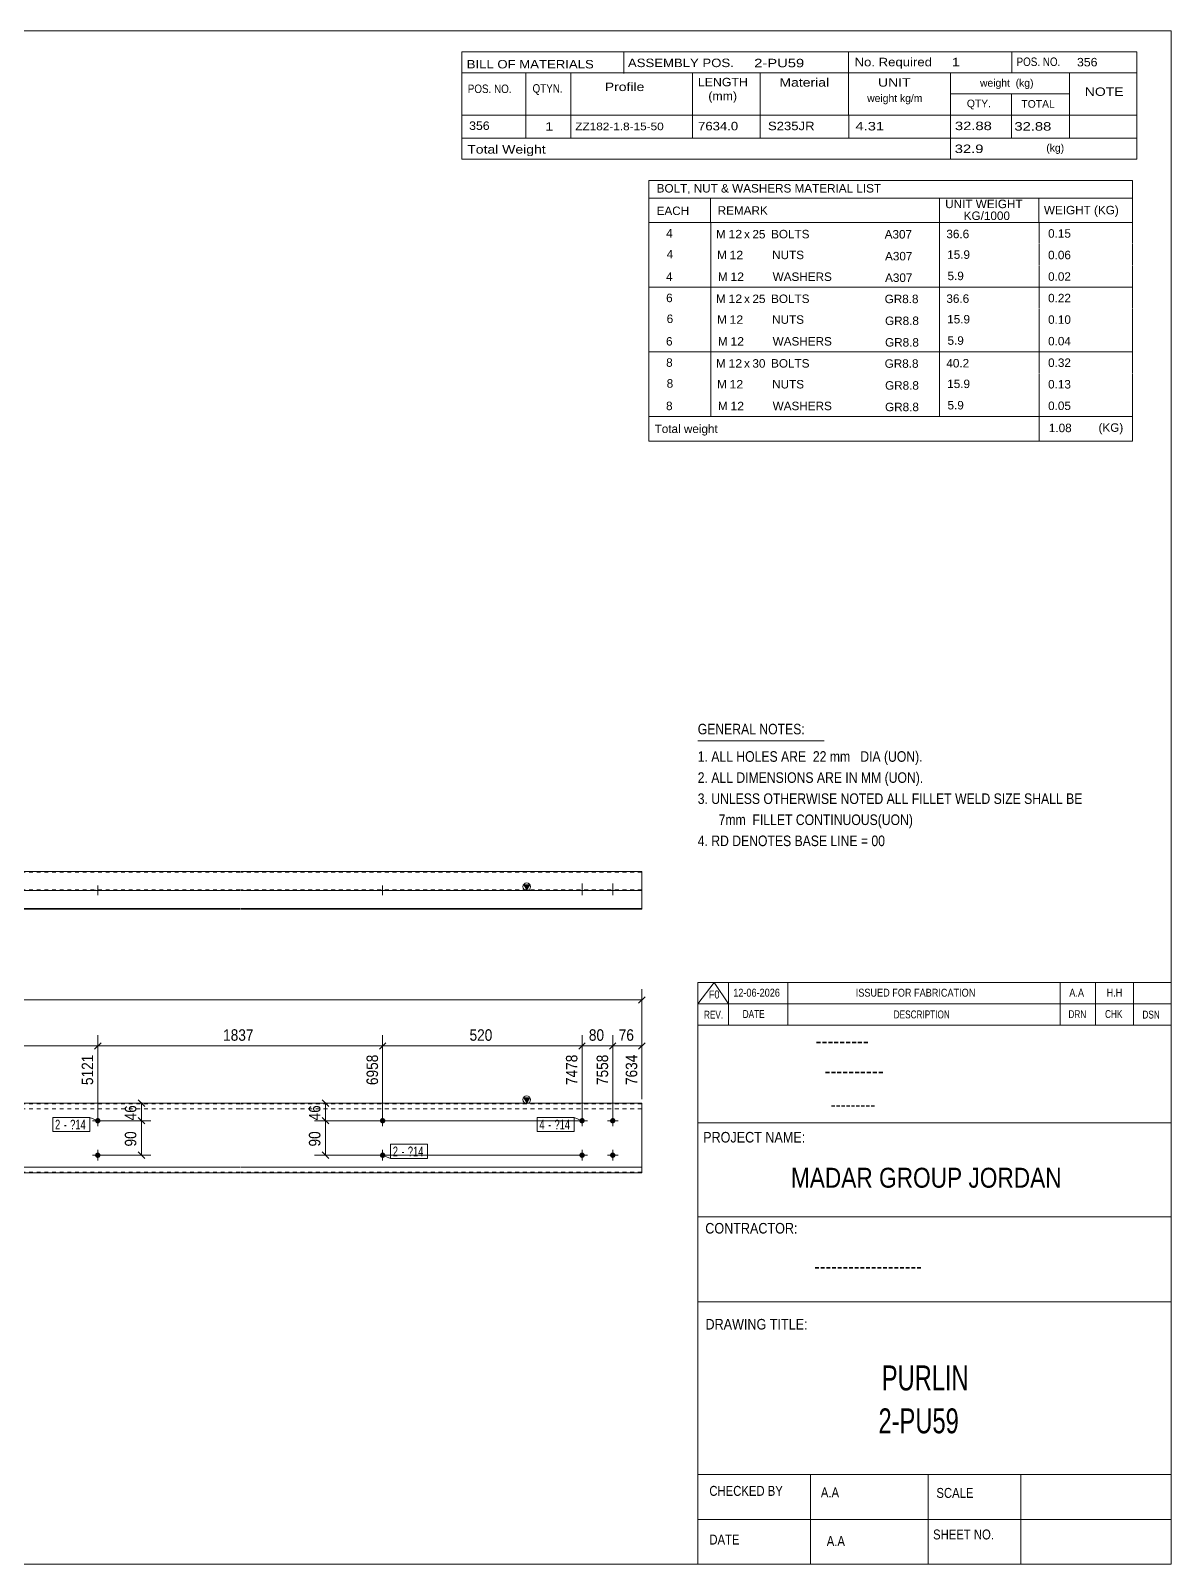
# Model space of a CAD drawing. Header units: millimetres. Extents: x 2 to 579, y 1 to 405.
# Drawn here: x 281.5 to 579, y 5 to 405 of the extents above; entities that cross this region are included whole.
import ezdxf

# ---------------------------------------------------------------- set-up
doc = ezdxf.new("R2010")
doc.units = ezdxf.units.MM
doc.linetypes.add('XKITLINE00', pattern=[0])
doc.linetypes.add('XKITLINE01', pattern=[4, 1, -1, 1, -1])
for name, color, linetype, lineweight in [('Bolt', 3, 'Continuous', 0), ('BoltMark', 7, 'Continuous', 0), ('Dimensions', 7, 'Continuous', 0), ('DrawingSheet', 5, 'Continuous', 0), ('OtherObjectType', 7, 'Continuous', 0), ('Part', 2, 'Continuous', 0)]:
    doc.layers.add(name, color=color, linetype=linetype, lineweight=lineweight)
doc.styles.add('@ARIAL_UNICODE_MS_BOLD', font='ARIAL.TTF')
doc.styles.add('ARIAL', font='ARIAL.TTF')
doc.styles.add('ARIAL_NARROW', font='ARIALN.TTF')
doc.styles.add('COMIC_SANS_MS_BOLD', font='COMICBD.TTF')
doc.styles.add('SWIS721_EX_BT', font='ARIAL.TTF')
doc.styles.add('SWISSE', font='ARIAL.TTF')

# ---------------------------------------------------------------- blocks, each defined once
blk = doc.blocks.new('*A1')
at = {"layer": 'Bolt'}
for points in [[(299.74, 120.67), (299.73, 120.63), (299.73, 120.6), (299.72, 120.56), (299.72, 120.53), (299.71, 120.5), (299.7, 120.46), (299.68, 120.43), (299.67, 120.4), (299.66, 120.37), (299.64, 120.34), (299.62, 120.31), (299.6, 120.28), (299.58, 120.26), (299.56, 120.23), (299.53, 120.2), (299.51, 120.18), (299.48, 120.16), (299.45, 120.14), (299.43, 120.12), (299.4, 120.1), (299.37, 120.08), (299.34, 120.07), (299.31, 120.05), (299.27, 120.04), (299.24, 120.03), (299.21, 120.02), (299.17, 120.01), (299.14, 120.01), (299.11, 120), (299.07, 120), (299.04, 120), (299, 120), (298.97, 120), (298.94, 120.01), (298.9, 120.01), (298.87, 120.02), (298.83, 120.03), (298.8, 120.04), (298.77, 120.05), (298.74, 120.07), (298.71, 120.08), (298.68, 120.1), (298.65, 120.12), (298.62, 120.14), (298.59, 120.16), (298.57, 120.18), (298.54, 120.2), (298.52, 120.23), (298.5, 120.26), (298.48, 120.28), (298.46, 120.31), (298.44, 120.34), (298.42, 120.37), (298.41, 120.4), (298.39, 120.43), (298.38, 120.46), (298.37, 120.5), (298.36, 120.53), (298.35, 120.56), (298.35, 120.6), (298.34, 120.63), (298.34, 120.67), (298.34, 120.7), (298.34, 120.73), (298.34, 120.77), (298.35, 120.8), (298.35, 120.84), (298.36, 120.87), (298.37, 120.9), (298.38, 120.94), (298.39, 120.97), (298.41, 121), (298.42, 121.03), (298.44, 121.06), (298.46, 121.09), (298.48, 121.12), (298.5, 121.14), (298.52, 121.17), (298.54, 121.19), (298.57, 121.22), (298.59, 121.24), (298.62, 121.26), (298.65, 121.28), (298.68, 121.3), (298.71, 121.32), (298.74, 121.33), (298.77, 121.35), (298.8, 121.36), (298.83, 121.37), (298.87, 121.38), (298.9, 121.39), (298.94, 121.39), (298.97, 121.4), (299, 121.4), (299.04, 121.4), (299.07, 121.4), (299.11, 121.4), (299.14, 121.39), (299.17, 121.39), (299.21, 121.38), (299.24, 121.37), (299.27, 121.36), (299.31, 121.35), (299.34, 121.33), (299.37, 121.32), (299.4, 121.3), (299.43, 121.28), (299.45, 121.26), (299.48, 121.24), (299.51, 121.22), (299.53, 121.19), (299.56, 121.17), (299.58, 121.14), (299.6, 121.12), (299.62, 121.09), (299.64, 121.06), (299.66, 121.03), (299.67, 121), (299.68, 120.97), (299.7, 120.94), (299.71, 120.9), (299.72, 120.87), (299.72, 120.84), (299.73, 120.8), (299.73, 120.77), (299.74, 120.73), (299.74, 120.7)], [(299.74, 111.67), (299.73, 111.63), (299.73, 111.6), (299.72, 111.56), (299.72, 111.53), (299.71, 111.5), (299.7, 111.46), (299.68, 111.43), (299.67, 111.4), (299.66, 111.37), (299.64, 111.34), (299.62, 111.31), (299.6, 111.28), (299.58, 111.26), (299.56, 111.23), (299.53, 111.2), (299.51, 111.18), (299.48, 111.16), (299.45, 111.14), (299.43, 111.12), (299.4, 111.1), (299.37, 111.08), (299.34, 111.07), (299.31, 111.05), (299.27, 111.04), (299.24, 111.03), (299.21, 111.02), (299.17, 111.01), (299.14, 111.01), (299.11, 111), (299.07, 111), (299.04, 111), (299, 111), (298.97, 111), (298.94, 111.01), (298.9, 111.01), (298.87, 111.02), (298.83, 111.03), (298.8, 111.04), (298.77, 111.05), (298.74, 111.07), (298.71, 111.08), (298.68, 111.1), (298.65, 111.12), (298.62, 111.14), (298.59, 111.16), (298.57, 111.18), (298.54, 111.2), (298.52, 111.23), (298.5, 111.26), (298.48, 111.28), (298.46, 111.31), (298.44, 111.34), (298.42, 111.37), (298.41, 111.4), (298.39, 111.43), (298.38, 111.46), (298.37, 111.5), (298.36, 111.53), (298.35, 111.56), (298.35, 111.6), (298.34, 111.63), (298.34, 111.67), (298.34, 111.7), (298.34, 111.73), (298.34, 111.77), (298.35, 111.8), (298.35, 111.84), (298.36, 111.87), (298.37, 111.9), (298.38, 111.94), (298.39, 111.97), (298.41, 112), (298.42, 112.03), (298.44, 112.06), (298.46, 112.09), (298.48, 112.12), (298.5, 112.14), (298.52, 112.17), (298.54, 112.19), (298.57, 112.22), (298.59, 112.24), (298.62, 112.26), (298.65, 112.28), (298.68, 112.3), (298.71, 112.32), (298.74, 112.33), (298.77, 112.35), (298.8, 112.36), (298.83, 112.37), (298.87, 112.38), (298.9, 112.39), (298.94, 112.39), (298.97, 112.4), (299, 112.4), (299.04, 112.4), (299.07, 112.4), (299.11, 112.4), (299.14, 112.39), (299.17, 112.39), (299.21, 112.38), (299.24, 112.37), (299.27, 112.36), (299.31, 112.35), (299.34, 112.33), (299.37, 112.32), (299.4, 112.3), (299.43, 112.28), (299.45, 112.26), (299.48, 112.24), (299.51, 112.22), (299.53, 112.19), (299.56, 112.17), (299.58, 112.14), (299.6, 112.12), (299.62, 112.09), (299.64, 112.06), (299.66, 112.03), (299.67, 112), (299.68, 111.97), (299.7, 111.94), (299.71, 111.9), (299.72, 111.87), (299.72, 111.84), (299.73, 111.8), (299.73, 111.77), (299.74, 111.73), (299.74, 111.7)]]:
    blk.add_hatch(color=3, dxfattribs=at).paths.add_polyline_path(points, flags=17)
at = {"layer": 'Bolt', "color": 3, "linetype": 'XKITLINE00', "lineweight": 0}
for p, q in [((297.64, 120.7), (300.44, 120.7)), ((299.04, 122.1), (299.04, 119.3)), ((299.04, 113.1), (299.04, 110.3)), ((297.64, 111.7), (300.44, 111.7))]:
    blk.add_line(p, q, dxfattribs=at)
blk = doc.blocks.new('*A5')
at = {"layer": 'Bolt'}
for points in [[(426.03, 120.67), (426.03, 120.63), (426.02, 120.6), (426.02, 120.56), (426.01, 120.53), (426, 120.5), (425.99, 120.46), (425.98, 120.43), (425.96, 120.4), (425.95, 120.37), (425.93, 120.34), (425.91, 120.31), (425.89, 120.28), (425.87, 120.26), (425.85, 120.23), (425.83, 120.2), (425.8, 120.18), (425.78, 120.16), (425.75, 120.14), (425.72, 120.12), (425.69, 120.1), (425.66, 120.08), (425.63, 120.07), (425.6, 120.05), (425.57, 120.04), (425.53, 120.03), (425.5, 120.02), (425.47, 120.01), (425.43, 120.01), (425.4, 120), (425.37, 120), (425.33, 120), (425.3, 120), (425.26, 120), (425.23, 120.01), (425.2, 120.01), (425.16, 120.02), (425.13, 120.03), (425.1, 120.04), (425.06, 120.05), (425.03, 120.07), (425, 120.08), (424.97, 120.1), (424.94, 120.12), (424.91, 120.14), (424.89, 120.16), (424.86, 120.18), (424.84, 120.2), (424.81, 120.23), (424.79, 120.26), (424.77, 120.28), (424.75, 120.31), (424.73, 120.34), (424.71, 120.37), (424.7, 120.4), (424.69, 120.43), (424.67, 120.46), (424.66, 120.5), (424.65, 120.53), (424.65, 120.56), (424.64, 120.6), (424.64, 120.63), (424.63, 120.67), (424.63, 120.7), (424.63, 120.73), (424.64, 120.77), (424.64, 120.8), (424.65, 120.84), (424.65, 120.87), (424.66, 120.9), (424.67, 120.94), (424.69, 120.97), (424.7, 121), (424.71, 121.03), (424.73, 121.06), (424.75, 121.09), (424.77, 121.12), (424.79, 121.14), (424.81, 121.17), (424.84, 121.19), (424.86, 121.22), (424.89, 121.24), (424.91, 121.26), (424.94, 121.28), (424.97, 121.3), (425, 121.32), (425.03, 121.33), (425.06, 121.35), (425.1, 121.36), (425.13, 121.37), (425.16, 121.38), (425.2, 121.39), (425.23, 121.39), (425.26, 121.4), (425.3, 121.4), (425.33, 121.4), (425.37, 121.4), (425.4, 121.4), (425.43, 121.39), (425.47, 121.39), (425.5, 121.38), (425.53, 121.37), (425.57, 121.36), (425.6, 121.35), (425.63, 121.33), (425.66, 121.32), (425.69, 121.3), (425.72, 121.28), (425.75, 121.26), (425.78, 121.24), (425.8, 121.22), (425.83, 121.19), (425.85, 121.17), (425.87, 121.14), (425.89, 121.12), (425.91, 121.09), (425.93, 121.06), (425.95, 121.03), (425.96, 121), (425.98, 120.97), (425.99, 120.94), (426, 120.9), (426.01, 120.87), (426.02, 120.84), (426.02, 120.8), (426.03, 120.77), (426.03, 120.73), (426.03, 120.7)], [(434.03, 120.67), (434.03, 120.63), (434.02, 120.6), (434.02, 120.56), (434.01, 120.53), (434, 120.5), (433.99, 120.46), (433.98, 120.43), (433.96, 120.4), (433.95, 120.37), (433.93, 120.34), (433.91, 120.31), (433.89, 120.28), (433.87, 120.26), (433.85, 120.23), (433.83, 120.2), (433.8, 120.18), (433.78, 120.16), (433.75, 120.14), (433.72, 120.12), (433.69, 120.1), (433.66, 120.08), (433.63, 120.07), (433.6, 120.05), (433.57, 120.04), (433.53, 120.03), (433.5, 120.02), (433.47, 120.01), (433.43, 120.01), (433.4, 120), (433.37, 120), (433.33, 120), (433.3, 120), (433.26, 120), (433.23, 120.01), (433.2, 120.01), (433.16, 120.02), (433.13, 120.03), (433.1, 120.04), (433.06, 120.05), (433.03, 120.07), (433, 120.08), (432.97, 120.1), (432.94, 120.12), (432.91, 120.14), (432.89, 120.16), (432.86, 120.18), (432.84, 120.2), (432.81, 120.23), (432.79, 120.26), (432.77, 120.28), (432.75, 120.31), (432.73, 120.34), (432.71, 120.37), (432.7, 120.4), (432.69, 120.43), (432.67, 120.46), (432.66, 120.5), (432.65, 120.53), (432.65, 120.56), (432.64, 120.6), (432.64, 120.63), (432.63, 120.67), (432.63, 120.7), (432.63, 120.73), (432.64, 120.77), (432.64, 120.8), (432.65, 120.84), (432.65, 120.87), (432.66, 120.9), (432.67, 120.94), (432.69, 120.97), (432.7, 121), (432.71, 121.03), (432.73, 121.06), (432.75, 121.09), (432.77, 121.12), (432.79, 121.14), (432.81, 121.17), (432.84, 121.19), (432.86, 121.22), (432.89, 121.24), (432.91, 121.26), (432.94, 121.28), (432.97, 121.3), (433, 121.32), (433.03, 121.33), (433.06, 121.35), (433.1, 121.36), (433.13, 121.37), (433.16, 121.38), (433.2, 121.39), (433.23, 121.39), (433.26, 121.4), (433.3, 121.4), (433.33, 121.4), (433.37, 121.4), (433.4, 121.4), (433.43, 121.39), (433.47, 121.39), (433.5, 121.38), (433.53, 121.37), (433.57, 121.36), (433.6, 121.35), (433.63, 121.33), (433.66, 121.32), (433.69, 121.3), (433.72, 121.28), (433.75, 121.26), (433.78, 121.24), (433.8, 121.22), (433.83, 121.19), (433.85, 121.17), (433.87, 121.14), (433.89, 121.12), (433.91, 121.09), (433.93, 121.06), (433.95, 121.03), (433.96, 121), (433.98, 120.97), (433.99, 120.94), (434, 120.9), (434.01, 120.87), (434.02, 120.84), (434.02, 120.8), (434.03, 120.77), (434.03, 120.73), (434.03, 120.7)], [(426.03, 111.67), (426.03, 111.63), (426.02, 111.6), (426.02, 111.56), (426.01, 111.53), (426, 111.5), (425.99, 111.46), (425.98, 111.43), (425.96, 111.4), (425.95, 111.37), (425.93, 111.34), (425.91, 111.31), (425.89, 111.28), (425.87, 111.26), (425.85, 111.23), (425.83, 111.2), (425.8, 111.18), (425.78, 111.16), (425.75, 111.14), (425.72, 111.12), (425.69, 111.1), (425.66, 111.08), (425.63, 111.07), (425.6, 111.05), (425.57, 111.04), (425.53, 111.03), (425.5, 111.02), (425.47, 111.01), (425.43, 111.01), (425.4, 111), (425.37, 111), (425.33, 111), (425.3, 111), (425.26, 111), (425.23, 111.01), (425.2, 111.01), (425.16, 111.02), (425.13, 111.03), (425.1, 111.04), (425.06, 111.05), (425.03, 111.07), (425, 111.08), (424.97, 111.1), (424.94, 111.12), (424.91, 111.14), (424.89, 111.16), (424.86, 111.18), (424.84, 111.2), (424.81, 111.23), (424.79, 111.26), (424.77, 111.28), (424.75, 111.31), (424.73, 111.34), (424.71, 111.37), (424.7, 111.4), (424.69, 111.43), (424.67, 111.46), (424.66, 111.5), (424.65, 111.53), (424.65, 111.56), (424.64, 111.6), (424.64, 111.63), (424.63, 111.67), (424.63, 111.7), (424.63, 111.73), (424.64, 111.77), (424.64, 111.8), (424.65, 111.84), (424.65, 111.87), (424.66, 111.9), (424.67, 111.94), (424.69, 111.97), (424.7, 112), (424.71, 112.03), (424.73, 112.06), (424.75, 112.09), (424.77, 112.12), (424.79, 112.14), (424.81, 112.17), (424.84, 112.19), (424.86, 112.22), (424.89, 112.24), (424.91, 112.26), (424.94, 112.28), (424.97, 112.3), (425, 112.32), (425.03, 112.33), (425.06, 112.35), (425.1, 112.36), (425.13, 112.37), (425.16, 112.38), (425.2, 112.39), (425.23, 112.39), (425.26, 112.4), (425.3, 112.4), (425.33, 112.4), (425.37, 112.4), (425.4, 112.4), (425.43, 112.39), (425.47, 112.39), (425.5, 112.38), (425.53, 112.37), (425.57, 112.36), (425.6, 112.35), (425.63, 112.33), (425.66, 112.32), (425.69, 112.3), (425.72, 112.28), (425.75, 112.26), (425.78, 112.24), (425.8, 112.22), (425.83, 112.19), (425.85, 112.17), (425.87, 112.14), (425.89, 112.12), (425.91, 112.09), (425.93, 112.06), (425.95, 112.03), (425.96, 112), (425.98, 111.97), (425.99, 111.94), (426, 111.9), (426.01, 111.87), (426.02, 111.84), (426.02, 111.8), (426.03, 111.77), (426.03, 111.73), (426.03, 111.7)], [(434.03, 111.67), (434.03, 111.63), (434.02, 111.6), (434.02, 111.56), (434.01, 111.53), (434, 111.5), (433.99, 111.46), (433.98, 111.43), (433.96, 111.4), (433.95, 111.37), (433.93, 111.34), (433.91, 111.31), (433.89, 111.28), (433.87, 111.26), (433.85, 111.23), (433.83, 111.2), (433.8, 111.18), (433.78, 111.16), (433.75, 111.14), (433.72, 111.12), (433.69, 111.1), (433.66, 111.08), (433.63, 111.07), (433.6, 111.05), (433.57, 111.04), (433.53, 111.03), (433.5, 111.02), (433.47, 111.01), (433.43, 111.01), (433.4, 111), (433.37, 111), (433.33, 111), (433.3, 111), (433.26, 111), (433.23, 111.01), (433.2, 111.01), (433.16, 111.02), (433.13, 111.03), (433.1, 111.04), (433.06, 111.05), (433.03, 111.07), (433, 111.08), (432.97, 111.1), (432.94, 111.12), (432.91, 111.14), (432.89, 111.16), (432.86, 111.18), (432.84, 111.2), (432.81, 111.23), (432.79, 111.26), (432.77, 111.28), (432.75, 111.31), (432.73, 111.34), (432.71, 111.37), (432.7, 111.4), (432.69, 111.43), (432.67, 111.46), (432.66, 111.5), (432.65, 111.53), (432.65, 111.56), (432.64, 111.6), (432.64, 111.63), (432.63, 111.67), (432.63, 111.7), (432.63, 111.73), (432.64, 111.77), (432.64, 111.8), (432.65, 111.84), (432.65, 111.87), (432.66, 111.9), (432.67, 111.94), (432.69, 111.97), (432.7, 112), (432.71, 112.03), (432.73, 112.06), (432.75, 112.09), (432.77, 112.12), (432.79, 112.14), (432.81, 112.17), (432.84, 112.19), (432.86, 112.22), (432.89, 112.24), (432.91, 112.26), (432.94, 112.28), (432.97, 112.3), (433, 112.32), (433.03, 112.33), (433.06, 112.35), (433.1, 112.36), (433.13, 112.37), (433.16, 112.38), (433.2, 112.39), (433.23, 112.39), (433.26, 112.4), (433.3, 112.4), (433.33, 112.4), (433.37, 112.4), (433.4, 112.4), (433.43, 112.39), (433.47, 112.39), (433.5, 112.38), (433.53, 112.37), (433.57, 112.36), (433.6, 112.35), (433.63, 112.33), (433.66, 112.32), (433.69, 112.3), (433.72, 112.28), (433.75, 112.26), (433.78, 112.24), (433.8, 112.22), (433.83, 112.19), (433.85, 112.17), (433.87, 112.14), (433.89, 112.12), (433.91, 112.09), (433.93, 112.06), (433.95, 112.03), (433.96, 112), (433.98, 111.97), (433.99, 111.94), (434, 111.9), (434.01, 111.87), (434.02, 111.84), (434.02, 111.8), (434.03, 111.77), (434.03, 111.73), (434.03, 111.7)]]:
    blk.add_hatch(color=3, dxfattribs=at).paths.add_polyline_path(points, flags=17)
at = {"layer": 'Bolt', "color": 3, "linetype": 'XKITLINE00', "lineweight": 0}
for p, q in [((423.93, 120.7), (426.73, 120.7)), ((425.33, 122.1), (425.33, 119.3)), ((431.93, 120.7), (434.73, 120.7)), ((433.33, 122.1), (433.33, 119.3)), ((425.33, 113.1), (425.33, 110.3)), ((433.33, 113.1), (433.33, 110.3)), ((423.93, 111.7), (426.73, 111.7)), ((431.93, 111.7), (434.73, 111.7))]:
    blk.add_line(p, q, dxfattribs=at)
blk = doc.blocks.new('*A6')
at = {"layer": 'Bolt'}
for points in [[(374.03, 120.67), (374.03, 120.63), (374.02, 120.6), (374.02, 120.56), (374.01, 120.53), (374, 120.5), (373.99, 120.46), (373.98, 120.43), (373.96, 120.4), (373.95, 120.37), (373.93, 120.34), (373.91, 120.31), (373.89, 120.28), (373.87, 120.26), (373.85, 120.23), (373.83, 120.2), (373.8, 120.18), (373.78, 120.16), (373.75, 120.14), (373.72, 120.12), (373.69, 120.1), (373.66, 120.08), (373.63, 120.07), (373.6, 120.05), (373.57, 120.04), (373.53, 120.03), (373.5, 120.02), (373.47, 120.01), (373.43, 120.01), (373.4, 120), (373.37, 120), (373.33, 120), (373.3, 120), (373.26, 120), (373.23, 120.01), (373.2, 120.01), (373.16, 120.02), (373.13, 120.03), (373.1, 120.04), (373.06, 120.05), (373.03, 120.07), (373, 120.08), (372.97, 120.1), (372.94, 120.12), (372.91, 120.14), (372.89, 120.16), (372.86, 120.18), (372.84, 120.2), (372.81, 120.23), (372.79, 120.26), (372.77, 120.28), (372.75, 120.31), (372.73, 120.34), (372.71, 120.37), (372.7, 120.4), (372.69, 120.43), (372.67, 120.46), (372.66, 120.5), (372.65, 120.53), (372.65, 120.56), (372.64, 120.6), (372.64, 120.63), (372.63, 120.67), (372.63, 120.7), (372.63, 120.73), (372.64, 120.77), (372.64, 120.8), (372.65, 120.84), (372.65, 120.87), (372.66, 120.9), (372.67, 120.94), (372.69, 120.97), (372.7, 121), (372.71, 121.03), (372.73, 121.06), (372.75, 121.09), (372.77, 121.12), (372.79, 121.14), (372.81, 121.17), (372.84, 121.19), (372.86, 121.22), (372.89, 121.24), (372.91, 121.26), (372.94, 121.28), (372.97, 121.3), (373, 121.32), (373.03, 121.33), (373.06, 121.35), (373.1, 121.36), (373.13, 121.37), (373.16, 121.38), (373.2, 121.39), (373.23, 121.39), (373.26, 121.4), (373.3, 121.4), (373.33, 121.4), (373.37, 121.4), (373.4, 121.4), (373.43, 121.39), (373.47, 121.39), (373.5, 121.38), (373.53, 121.37), (373.57, 121.36), (373.6, 121.35), (373.63, 121.33), (373.66, 121.32), (373.69, 121.3), (373.72, 121.28), (373.75, 121.26), (373.78, 121.24), (373.8, 121.22), (373.83, 121.19), (373.85, 121.17), (373.87, 121.14), (373.89, 121.12), (373.91, 121.09), (373.93, 121.06), (373.95, 121.03), (373.96, 121), (373.98, 120.97), (373.99, 120.94), (374, 120.9), (374.01, 120.87), (374.02, 120.84), (374.02, 120.8), (374.03, 120.77), (374.03, 120.73), (374.03, 120.7)], [(374.03, 111.67), (374.03, 111.63), (374.02, 111.6), (374.02, 111.56), (374.01, 111.53), (374, 111.5), (373.99, 111.46), (373.98, 111.43), (373.96, 111.4), (373.95, 111.37), (373.93, 111.34), (373.91, 111.31), (373.89, 111.28), (373.87, 111.26), (373.85, 111.23), (373.83, 111.2), (373.8, 111.18), (373.78, 111.16), (373.75, 111.14), (373.72, 111.12), (373.69, 111.1), (373.66, 111.08), (373.63, 111.07), (373.6, 111.05), (373.57, 111.04), (373.53, 111.03), (373.5, 111.02), (373.47, 111.01), (373.43, 111.01), (373.4, 111), (373.37, 111), (373.33, 111), (373.3, 111), (373.26, 111), (373.23, 111.01), (373.2, 111.01), (373.16, 111.02), (373.13, 111.03), (373.1, 111.04), (373.06, 111.05), (373.03, 111.07), (373, 111.08), (372.97, 111.1), (372.94, 111.12), (372.91, 111.14), (372.89, 111.16), (372.86, 111.18), (372.84, 111.2), (372.81, 111.23), (372.79, 111.26), (372.77, 111.28), (372.75, 111.31), (372.73, 111.34), (372.71, 111.37), (372.7, 111.4), (372.69, 111.43), (372.67, 111.46), (372.66, 111.5), (372.65, 111.53), (372.65, 111.56), (372.64, 111.6), (372.64, 111.63), (372.63, 111.67), (372.63, 111.7), (372.63, 111.73), (372.64, 111.77), (372.64, 111.8), (372.65, 111.84), (372.65, 111.87), (372.66, 111.9), (372.67, 111.94), (372.69, 111.97), (372.7, 112), (372.71, 112.03), (372.73, 112.06), (372.75, 112.09), (372.77, 112.12), (372.79, 112.14), (372.81, 112.17), (372.84, 112.19), (372.86, 112.22), (372.89, 112.24), (372.91, 112.26), (372.94, 112.28), (372.97, 112.3), (373, 112.32), (373.03, 112.33), (373.06, 112.35), (373.1, 112.36), (373.13, 112.37), (373.16, 112.38), (373.2, 112.39), (373.23, 112.39), (373.26, 112.4), (373.3, 112.4), (373.33, 112.4), (373.37, 112.4), (373.4, 112.4), (373.43, 112.39), (373.47, 112.39), (373.5, 112.38), (373.53, 112.37), (373.57, 112.36), (373.6, 112.35), (373.63, 112.33), (373.66, 112.32), (373.69, 112.3), (373.72, 112.28), (373.75, 112.26), (373.78, 112.24), (373.8, 112.22), (373.83, 112.19), (373.85, 112.17), (373.87, 112.14), (373.89, 112.12), (373.91, 112.09), (373.93, 112.06), (373.95, 112.03), (373.96, 112), (373.98, 111.97), (373.99, 111.94), (374, 111.9), (374.01, 111.87), (374.02, 111.84), (374.02, 111.8), (374.03, 111.77), (374.03, 111.73), (374.03, 111.7)]]:
    blk.add_hatch(color=3, dxfattribs=at).paths.add_polyline_path(points, flags=17)
at = {"layer": 'Bolt', "color": 3, "linetype": 'XKITLINE00', "lineweight": 0}
for p, q in [((371.93, 120.7), (374.73, 120.7)), ((373.33, 122.1), (373.33, 119.3)), ((373.33, 113.1), (373.33, 110.3)), ((371.93, 111.7), (374.73, 111.7))]:
    blk.add_line(p, q, dxfattribs=at)
blk = doc.blocks.new('*A8')
at = {"layer": 'Part'}
blk.add_hatch(color=2, dxfattribs=at).paths.add_polyline_path([(410.12, 126.7), (411.72, 126.7), (410.92, 125.3)], flags=17)
at = {"layer": 'Part', "color": 2, "linetype": 'XKITLINE00', "lineweight": 0}
for p, q in [((34.45, 107.1), (34.45, 125.3)), ((187.55, 125.3), (34.45, 125.3)), ((261.84, 125.3), (187.65, 125.3)), ((336.13, 125.3), (261.94, 125.3)), ((440.92, 125.3), (336.23, 125.3)), ((410.92, 125.3), (410.12, 126.7)), ((410.12, 126.7), (411.72, 126.7)), ((411.72, 126.7), (410.92, 125.3)), ((440.92, 125.3), (440.92, 107.1)), ((187.55, 108.6), (34.45, 108.6)), ((261.84, 108.6), (187.65, 108.6)), ((336.13, 108.6), (261.94, 108.6)), ((440.92, 108.6), (336.23, 108.6)), ((187.55, 107.1), (34.45, 107.1)), ((261.84, 107.1), (187.65, 107.1)), ((336.13, 107.1), (261.94, 107.1)), ((440.92, 107.1), (336.23, 107.1))]:
    blk.add_line(p, q, dxfattribs=at)
at = {"layer": 'Part', "color": 7, "linetype": 'XKITLINE01', "lineweight": 0}
for p, q in [((187.55, 125.12), (34.45, 125.12)), ((261.84, 125.12), (187.65, 125.12)), ((336.13, 125.12), (261.94, 125.12)), ((440.92, 125.12), (336.23, 125.12)), ((187.55, 123.8), (34.45, 123.8)), ((261.84, 123.8), (187.65, 123.8)), ((336.13, 123.8), (261.94, 123.8)), ((440.92, 123.8), (336.23, 123.8)), ((187.55, 107.28), (34.45, 107.28)), ((261.84, 107.28), (187.65, 107.28)), ((336.13, 107.28), (261.94, 107.28)), ((440.92, 107.28), (336.23, 107.28))]:
    blk.add_line(p, q, dxfattribs=at)
at = {"layer": 'Part', "color": 2, "linetype": 'XKITLINE00', "lineweight": 0}
blk.add_circle((410.92, 126.2), 1, dxfattribs=at)
blk = doc.blocks.new('*A9')
at = {"layer": 'Bolt'}
blk.add_hatch(color=3, dxfattribs=at).paths.add_polyline_path([(298.34, 180.72), (298.34, 180.9), (299.74, 180.9), (299.74, 180.72)], flags=17)
blk.add_hatch(color=3, dxfattribs=at).paths.add_polyline_path([(298.34, 180.72), (298.34, 180.9), (299.74, 180.9), (299.74, 180.72)], flags=17)
at = {"layer": 'Bolt', "color": 3, "linetype": 'XKITLINE00', "lineweight": 0}
for p, q in [((298.34, 180.72), (298.34, 180.9)), ((298.34, 180.72), (298.34, 180.9)), ((299.04, 179.56), (299.04, 182.06)), ((299.04, 179.56), (299.04, 182.06)), ((299.74, 180.72), (299.74, 180.9)), ((299.74, 180.72), (299.74, 180.9))]:
    blk.add_line(p, q, dxfattribs=at)
blk = doc.blocks.new('*A13')
at = {"layer": 'Bolt'}
for points in [[(426.03, 180.9), (426.03, 180.72), (424.63, 180.72), (424.63, 180.9)], [(426.03, 180.9), (426.03, 180.72), (424.63, 180.72), (424.63, 180.9)], [(434.03, 180.9), (434.03, 180.72), (432.63, 180.72), (432.63, 180.9)], [(434.03, 180.9), (434.03, 180.72), (432.63, 180.72), (432.63, 180.9)]]:
    blk.add_hatch(color=3, dxfattribs=at).paths.add_polyline_path(points, flags=17)
at = {"layer": 'Bolt', "color": 3, "linetype": 'XKITLINE00', "lineweight": 0}
for p, q in [((424.63, 180.72), (424.63, 180.9)), ((424.63, 180.72), (424.63, 180.9)), ((425.33, 179.56), (425.33, 182.56)), ((425.33, 179.56), (425.33, 182.56)), ((426.03, 180.72), (426.03, 180.9)), ((426.03, 180.72), (426.03, 180.9)), ((432.63, 180.72), (432.63, 180.9)), ((432.63, 180.72), (432.63, 180.9)), ((433.33, 179.56), (433.33, 182.56)), ((433.33, 179.56), (433.33, 182.56)), ((434.03, 180.72), (434.03, 180.9)), ((434.03, 180.72), (434.03, 180.9))]:
    blk.add_line(p, q, dxfattribs=at)
blk = doc.blocks.new('*A14')
at = {"layer": 'Bolt'}
blk.add_hatch(color=3, dxfattribs=at).paths.add_polyline_path([(372.63, 180.72), (372.63, 180.9), (374.03, 180.9), (374.03, 180.72)], flags=17)
blk.add_hatch(color=3, dxfattribs=at).paths.add_polyline_path([(372.63, 180.72), (372.63, 180.9), (374.03, 180.9), (374.03, 180.72)], flags=17)
at = {"layer": 'Bolt', "color": 3, "linetype": 'XKITLINE00', "lineweight": 0}
for p, q in [((372.63, 180.72), (372.63, 180.9)), ((372.63, 180.72), (372.63, 180.9)), ((373.33, 179.56), (373.33, 182.06)), ((373.33, 179.56), (373.33, 182.06)), ((374.03, 180.72), (374.03, 180.9)), ((374.03, 180.72), (374.03, 180.9))]:
    blk.add_line(p, q, dxfattribs=at)
blk = doc.blocks.new('*A16')
at = {"layer": 'Part'}
blk.add_hatch(color=2, dxfattribs=at).paths.add_polyline_path([(410.12, 182.21), (411.72, 182.21), (410.92, 180.81)], flags=17)
at = {"layer": 'Part', "color": 2, "linetype": 'XKITLINE00', "lineweight": 0}
for p, q in [((34.45, 185.72), (34.45, 175.9)), ((187.55, 185.72), (34.45, 185.72)), ((261.84, 185.72), (187.65, 185.72)), ((336.13, 185.72), (261.94, 185.72)), ((440.92, 185.72), (336.23, 185.72)), ((440.92, 185.72), (440.92, 175.9)), ((187.55, 180.72), (34.45, 180.72)), ((261.84, 180.72), (187.65, 180.72)), ((336.13, 180.72), (261.94, 180.72)), ((440.92, 180.72), (336.23, 180.72)), ((410.92, 180.81), (410.12, 182.21)), ((410.12, 182.21), (411.72, 182.21)), ((411.72, 182.21), (410.92, 180.81)), ((187.55, 176.08), (34.45, 176.08)), ((261.84, 176.08), (187.65, 176.08)), ((336.13, 176.08), (261.94, 176.08)), ((440.92, 176.08), (336.23, 176.08)), ((34.45, 175.9), (187.55, 175.9)), ((187.65, 175.9), (261.84, 175.9)), ((261.94, 175.9), (336.13, 175.9)), ((336.23, 175.9), (440.92, 175.9))]:
    blk.add_line(p, q, dxfattribs=at)
at = {"layer": 'Part', "color": 7, "linetype": 'XKITLINE01', "lineweight": 0}
for p, q in [((187.55, 185.54), (34.45, 185.54)), ((261.84, 185.54), (187.65, 185.54)), ((336.13, 185.54), (261.94, 185.54)), ((440.92, 185.54), (336.23, 185.54)), ((187.55, 180.9), (34.45, 180.9)), ((261.84, 180.9), (187.65, 180.9)), ((336.13, 180.9), (261.94, 180.9)), ((440.92, 180.9), (336.23, 180.9))]:
    blk.add_line(p, q, dxfattribs=at)
at = {"layer": 'Part', "color": 2, "linetype": 'XKITLINE00', "lineweight": 0}
blk.add_circle((410.92, 181.71), 1, dxfattribs=at)
blk = doc.blocks.new('*A17')
at = {"layer": 'DrawingSheet', "color": 5, "linetype": 'XKITLINE00', "lineweight": 0}
for p, q in [((579, 405), (5, 405)), ((5, 405), (5, 5)), ((579, 5), (579, 405)), ((5, 5), (579, 5))]:
    blk.add_line(p, q, dxfattribs=at)
at = {"layer": 'DrawingSheet', "color": 5, "style": 'ARIAL', "width": 0.85}
blk.add_text('Tekla structures', height=2, rotation=90, dxfattribs=at).set_placement((4.5, 5.5))
blk = doc.blocks.new('*A18')
at = {"layer": 'OtherObjectType', "color": 7, "linetype": 'XKITLINE00', "lineweight": 0}
for p, q in [((442.76, 365.95), (442.75, 354.95)), ((442.76, 365.95), (568.88, 365.95)), ((568.88, 365.95), (568.88, 354.95)), ((442.75, 361.3), (568.88, 361.3)), ((458.87, 361.31), (458.87, 354.95)), ((518.57, 361.31), (518.57, 354.95)), ((544.47, 361.29), (544.47, 354.95)), ((442.76, 354.92), (442.76, 349.42)), ((442.77, 354.95), (568.88, 354.95)), ((458.92, 354.95), (458.92, 349.33)), ((518.57, 354.95), (518.57, 349.33)), ((544.5, 354.95), (544.5, 349.45)), ((568.88, 354.95), (568.88, 349.45)), ((442.79, 349.33), (442.79, 343.72)), ((458.95, 349.33), (458.95, 343.71)), ((518.57, 349.33), (518.57, 343.71)), ((544.5, 349.33), (544.5, 343.83)), ((568.88, 349.33), (568.88, 343.83)), ((442.79, 343.7), (442.79, 338.13)), ((458.95, 343.71), (458.95, 338.09)), ((518.57, 343.71), (518.57, 338.09)), ((544.5, 343.71), (544.5, 338.1)), ((568.88, 343.71), (568.88, 338.1)), ((568.88, 338.1), (442.75, 338.13)), ((442.76, 338.06), (442.76, 332.56)), ((458.92, 338.09), (458.92, 332.47)), ((518.57, 338.09), (518.57, 332.47)), ((544.5, 338.09), (544.5, 332.59)), ((568.88, 338.09), (568.88, 332.59)), ((442.79, 332.47), (442.79, 326.86)), ((458.95, 332.47), (458.95, 326.86)), ((518.57, 332.47), (518.57, 326.86)), ((544.5, 332.47), (544.5, 326.97)), ((568.88, 332.47), (568.88, 326.97)), ((442.79, 326.84), (442.79, 321.27)), ((458.95, 326.85), (458.95, 321.24)), ((518.57, 326.86), (518.57, 321.24)), ((544.5, 326.85), (544.5, 321.25)), ((568.88, 326.85), (568.88, 321.24)), ((568.88, 321.24), (442.75, 321.27)), ((442.76, 321.21), (442.76, 315.71)), ((458.92, 321.23), (458.92, 315.62)), ((518.57, 321.24), (518.57, 315.62)), ((544.5, 321.23), (544.5, 315.73)), ((568.88, 321.24), (568.88, 315.74)), ((442.79, 315.62), (442.79, 310)), ((458.95, 315.62), (458.95, 310)), ((518.57, 315.62), (518.57, 310)), ((544.5, 315.61), (544.5, 310.11)), ((568.88, 315.62), (568.88, 310.12)), ((442.79, 309.98), (442.79, 304.42)), ((458.95, 310), (458.95, 304.38)), ((518.57, 310), (518.57, 304.38)), ((544.5, 310), (544.5, 304.39)), ((568.88, 310), (568.88, 304.39)), ((568.88, 304.39), (442.75, 304.42)), ((442.78, 304.38), (442.78, 297.97)), ((442.85, 304.38), (568.87, 304.38)), ((544.5, 304.35), (544.5, 297.93)), ((568.87, 304.35), (568.87, 297.94)), ((442.77, 297.93), (568.87, 297.93))]:
    blk.add_line(p, q, dxfattribs=at)
at = {"layer": 'OtherObjectType', "color": 7, "style": 'ARIAL_NARROW'}
for s, width, p in [('BOLT, NUT & WASHERS MATERIAL LIST', 1.211571, (444.79, 362.79)), ('UNIT WEIGHT', 1.211571, (520.03, 358.72)), ('EACH', 1.211571, (444.78, 356.92)), ('REMARK', 1.211571, (460.7, 357.01)), (' KG/1000', 1.211571, (524.02, 355.63)), ('WEIGHT (KG)', 1.211571, (545.78, 357.1)), ('4', 1.211571, (447.26, 351.05)), ('M', 1.211571, (460.26, 350.85)), ('12', 1.275, (463.5, 350.83)), ('x', 1.211571, (467.58, 350.83)), ('25', 1.211571, (469.76, 350.82)), ('BOLTS', 1.211571, (474.63, 350.84)), ('A307', 1.211571, (504.25, 350.79)), ('36.6', 1.211571, (520.34, 350.88)), ('0.15', 1.211571, (546.87, 351.01)), ('4', 1.211571, (447.4, 345.61)), ('M', 1.211571, (460.54, 345.41)), ('12', 1.275, (463.78, 345.39)), ('NUTS', 1.211571, (474.91, 345.41)), ('A307', 1.211571, (504.35, 345.09)), ('15.9', 1.211571, (520.56, 345.5)), ('0.06', 1.211571, (546.87, 345.39)), ('4', 1.211571, (447.24, 339.74)), ('M', 1.211571, (460.76, 339.74)), ('12', 1.275, (464, 339.72)), ('WASHERS', 1.211571, (475.04, 339.73)), ('A307', 1.211571, (504.35, 339.47)), ('5.9', 1.211571, (520.64, 339.94)), ('0.02', 1.211571, (546.87, 339.78)), ('6', 1.211571, (447.26, 334.2)), ('M', 1.211571, (460.26, 333.99)), ('12', 1.275, (463.5, 333.97)), ('25', 1.211571, (469.76, 333.96)), ('BOLTS', 1.211571, (474.63, 333.98)), ('GR8.8', 1.211571, (504.25, 333.93)), ('36.6', 1.211571, (520.34, 334.02)), ('0.22', 1.211571, (546.87, 334.16)), ('x', 1.211571, (467.58, 333.97)), ('6', 1.211571, (447.4, 328.75)), ('M', 1.211571, (460.54, 328.56)), ('12', 1.275, (463.78, 328.54)), ('NUTS', 1.211571, (474.91, 328.55)), ('GR8.8', 1.211571, (504.35, 328.23)), ('15.9', 1.211571, (520.56, 328.65)), ('0.10', 1.211571, (546.87, 328.54)), ('6', 1.211571, (447.24, 322.88)), ('M', 1.211571, (460.76, 322.88)), ('12', 1.275, (464, 322.86)), ('WASHERS', 1.211571, (475.04, 322.88)), ('GR8.8', 1.211571, (504.35, 322.61)), ('5.9', 1.211571, (520.64, 323.08)), ('0.04', 1.211571, (546.87, 322.92)), ('8', 1.211571, (447.26, 317.34)), ('M', 1.211571, (460.26, 317.13)), ('12', 1.275, (463.5, 317.11)), ('x', 1.211571, (467.58, 317.12)), ('30', 1.211571, (469.76, 317.11)), ('BOLTS', 1.211571, (474.63, 317.13)), ('GR8.8', 1.211571, (504.25, 317.08)), ('40.2', 1.211571, (520.34, 317.17)), ('0.32', 1.211571, (546.87, 317.3)), ('8', 1.211571, (447.4, 311.89)), ('M', 1.211571, (460.54, 311.7)), ('12', 1.275, (463.78, 311.68)), ('NUTS', 1.211571, (474.91, 311.69)), ('GR8.8', 1.211571, (504.35, 311.37)), ('15.9', 1.211571, (520.56, 311.79)), ('0.13', 1.211571, (546.87, 311.68)), ('8', 1.211571, (447.24, 306.03)), ('M', 1.211571, (460.76, 306.03)), ('12', 1.275, (464, 306)), ('WASHERS', 1.211571, (475.04, 306.02)), ('5.9', 1.211571, (520.64, 306.22)), ('0.05', 1.211571, (546.87, 306.06)), ('GR8.8', 1.211571, (504.35, 305.76)), ('Total weight', 1.211571, (444.26, 300.06)), ('1.08', 1.211571, (547.07, 300.29)), ('(KG)', 1.211571, (560.02, 300.38))]:
    blk.add_text(s, height=2.2, dxfattribs=dict(at, width=width)).set_placement(p)
blk = doc.blocks.new('*A19')
at = {"layer": 'OtherObjectType', "color": 7, "linetype": 'XKITLINE00', "lineweight": 0}
blk.add_line((455.5, 219.82), (488.5, 219.82), dxfattribs=at)
at = {"layer": 'OtherObjectType', "color": 7, "style": 'ARIAL_NARROW', "width": 1.008832}
for s, p in [('GENERAL NOTES:', (455.5, 221.47)), ('1. ALL HOLES ARE  22 mm   DIA (UON).', (455.5, 214.32)), ('2. ALL DIMENSIONS ARE IN MM (UON).', (455.5, 208.82)), ('3. UNLESS OTHERWISE NOTED ALL FILLET WELD SIZE SHALL BE', (455.5, 203.32)), ('7mm  FILLET CONTINUOUS(UON)', (460.95, 197.82)), ('4. RD DENOTES BASE LINE = 00', (455.5, 192.32))]:
    blk.add_text(s, height=2.75, dxfattribs=at).set_placement(p)
blk = doc.blocks.new('*A20')
at = {"layer": 'OtherObjectType', "color": 7, "linetype": 'XKITLINE00', "lineweight": 0}
for p, q in [((455.5, 156.76), (579, 156.76)), ((455.5, 151.21), (459.82, 156.76)), ((455.5, 151.21), (455.5, 156.76)), ((459.82, 156.76), (463.53, 151.21)), ((463.53, 151.21), (463.53, 156.76)), ((478.97, 151.21), (478.97, 156.76)), ((549.98, 151.21), (549.98, 156.76)), ((559.24, 151.21), (559.24, 156.76)), ((569.12, 151.21), (569.12, 156.76)), ((579, 151.21), (579, 156.76)), ((455.5, 151.21), (579, 151.21)), ((455.5, 145.65), (455.5, 151.21)), ((459.21, 151.21), (579, 151.21)), ((463.53, 145.65), (463.53, 151.21)), ((478.97, 145.65), (478.97, 151.21)), ((549.98, 145.65), (549.98, 151.21)), ((559.24, 145.65), (559.24, 151.21)), ((569.12, 145.65), (569.12, 151.21)), ((579, 145.65), (579, 151.21))]:
    blk.add_line(p, q, dxfattribs=at)
at = {"layer": 'OtherObjectType', "color": 7, "style": 'ARIAL_NARROW'}
for s, height, width, p in [('F0', 2.058, 1.008832, (458.4, 152.59)), ('12-06-2026', 2.058, 1.008832, (464.76, 153.06)), ('ISSUED FOR FABRICATION', 2.0583, 1.008832, (496.71, 153.06)), ('A.A', 2.058, 1.008832, (552.4, 153.06)), ('H.H', 2.058, 1.008832, (562.13, 153.06)), ('REV.', 2.058, 0.907949, (457.13, 147.31)), ('DATE', 2.058, 0.907949, (467.23, 147.5)), ('DESCRIPTION', 2.0583, 0.907949, (506.61, 147.39)), ('DRN', 2.058, 0.907949, (552.17, 147.47)), ('CHK', 2.058, 0.907949, (561.72, 147.5)), ('DSN', 2.058, 0.907949, (571.47, 147.35))]:
    blk.add_text(s, height=height, dxfattribs=dict(at, width=width)).set_placement(p)
blk = doc.blocks.new('*A22')
at = {"layer": 'OtherObjectType', "color": 2, "linetype": 'XKITLINE00', "lineweight": 0}
for p, q in [((455.5, 145.65), (579, 145.65)), ((455.5, 5), (455.5, 145.64)), ((578.98, 145.64), (579, 5)), ((579, 120.14), (455.5, 120.14)), ((455.5, 95.63), (579, 95.63)), ((579, 73.49), (455.5, 73.49)), ((579, 28.4), (455.5, 28.4)), ((484.94, 28.4), (484.94, 5)), ((515.62, 5), (515.62, 28.4)), ((539.75, 5), (539.75, 28.4)), ((579, 16.7), (455.5, 16.7)), ((579, 5), (455.5, 5))]:
    blk.add_line(p, q, dxfattribs=at)
at = {"layer": 'OtherObjectType', "color": 4, "style": '@ARIAL_UNICODE_MS_BOLD', "width": 0.85}
blk.add_text('---------', height=3.9, dxfattribs=at).set_placement((486.23, 139.59))
at = {"layer": 'OtherObjectType', "color": 7, "style": 'ARIAL', "width": 0.85}
for s, height, p in [('----------', 3.9, (488.56, 131.77)), ('---------', 3.25, (490.21, 123.31))]:
    blk.add_text(s, height=height, dxfattribs=at).set_placement(p)
at = {"layer": 'OtherObjectType', "color": 3, "width": 0.85}
for s, style, p in [('PROJECT NAME:', 'SWIS721_EX_BT', (456.92, 115.01)), ('CONTRACTOR:', 'SWISSE', (457.47, 91.27)), ('DRAWING TITLE:', 'SWIS721_EX_BT', (457.53, 66.24))]:
    blk.add_text(s, height=2.7618, dxfattribs=dict(at, style=style)).set_placement(p)
at = {"layer": 'OtherObjectType', "color": 7, "width": 0.85}
for s, height, p in [('MADAR GROUP JORDAN', 5.2, (479.79, 103.23)), ('CHECKED BY', 2.592, (458.53, 22.86)), ('A.A', 2.592, (487.61, 22.45)), ('SCALE', 2.592, (517.74, 22.33)), ('DATE', 2.592, (458.54, 10.16)), ('A.A', 2.592, (489.14, 9.76)), ('SHEET NO.', 2.592, (516.87, 11.49))]:
    blk.add_text(s, height=height, dxfattribs=at).set_placement(p)
at = {"layer": 'OtherObjectType', "color": 1}
for s, height, style, width, p in [('-------------------', 3.9, 'COMIC_SANS_MS_BOLD', 0.85, (485.87, 80.86)), ('PURLIN', 6.5, 'ARIAL', 0.68, (503.5, 50.37)), ('2-PU59', 6.5, 'ARIAL', 0.68, (502.64, 39.17))]:
    blk.add_text(s, height=height, dxfattribs=dict(at, style=style, width=width)).set_placement(p)
blk = doc.blocks.new('*A23')
at = {"layer": 'OtherObjectType', "color": 7, "linetype": 'XKITLINE00', "lineweight": 0}
for p, q in [((393.98, 399.5), (569.98, 399.5)), ((393.98, 399.5), (393.98, 388.5)), ((436.26, 399.42), (436.26, 393.87)), ((494.85, 394), (494.85, 399.5)), ((537.43, 393.96), (537.43, 399.42)), ((569.98, 394), (569.98, 399.5)), ((393.98, 394), (569.98, 394)), ((410.64, 394), (410.64, 383)), ((422.4, 393.98), (422.4, 383.03)), ((454.12, 393.99), (454.13, 383)), ((471.78, 393.98), (471.78, 383)), ((494.85, 393.98), (494.85, 383)), ((521.43, 394), (521.43, 383)), ((552.42, 394), (552.42, 383)), ((569.98, 394), (569.98, 388.5)), ((393.98, 388.5), (393.98, 383)), ((521.45, 388.52), (552.45, 388.52)), ((537.28, 388.52), (537.28, 383)), ((569.98, 388.5), (569.98, 383)), ((393.98, 383), (569.98, 383)), ((393.98, 383), (393.98, 376.95)), ((410.63, 383), (410.63, 376.95)), ((422.44, 382.99), (422.44, 376.95)), ((454.12, 383), (454.11, 376.95)), ((471.79, 383), (471.79, 376.95)), ((494.87, 383), (494.87, 376.95)), ((521.44, 383), (521.44, 376.95)), ((537.33, 382.95), (537.33, 376.95)), ((552.43, 383), (552.43, 376.95)), ((569.98, 383), (569.98, 376.95)), ((393.98, 376.95), (569.98, 376.95)), ((393.98, 376.95), (393.98, 371.45)), ((521.44, 376.95), (521.44, 371.45)), ((569.98, 376.95), (569.98, 371.45)), ((393.98, 371.45), (569.98, 371.45))]:
    blk.add_line(p, q, dxfattribs=at)
at = {"layer": 'OtherObjectType', "color": 7, "style": 'ARIAL_NARROW'}
for s, height, width, p in [('BILL OF MATERIALS', 2.2, 1.36, (395.25, 395.16)), ('ASSEMBLY POS.', 2.2, 1.36, (437.3, 395.5)), ('2-PU59', 2.2, 1.525501, (470.23, 395.46)), ('No. Required', 2.2, 1.36, (496.39, 395.72)), ('1', 2.2, 1.525501, (521.75, 395.72)), ('POS. NO.', 2.2, 1.02, (538.63, 395.79)), ('356', 2.2, 1.270501, (554.4, 395.69)), ('LENGTH', 2.2, 1.275, (455.54, 390.49)), ('Material', 2.2, 1.445, (476.81, 390.41)), ('UNIT', 2.2, 1.445, (502.52, 390.4)), ('weight  (kg)', 1.98, 1.19, (529.11, 390.39)), ('POS. NO.', 2.2, 1.02, (395.53, 388.74)), ('QTYN.', 2.2, 1.02, (412.42, 388.84)), ('Profile', 2.2, 1.445, (431.26, 389.25)), ('(mm)', 2.2, 1.275, (458.26, 386.86)), ('weight kg/m', 1.98, 1.19, (499.69, 386.4)), ('NOTE', 2.2, 1.445, (556.44, 387.99)), ('QTY.', 1.98, 1.19, (525.68, 385.03)), ('TOTAL', 1.98, 1.19, (539.9, 384.91)), ('356', 2.2, 1.270501, (395.89, 379.12)), ('1', 2.2, 1.525501, (415.71, 378.91)), ('ZZ182-1.8-15-50', 1.98, 1.355501, (423.56, 379.04)), ('7634.0', 2.2, 1.355501, (455.59, 379.01)), ('S235JR', 2.2, 1.355501, (473.81, 379.05)), ('4.31', 2.2, 1.525501, (496.62, 378.99)), ('32.88', 2.2, 1.525501, (522.57, 379.07)), ('32.88', 2.2, 1.525501, (538.08, 378.94)), ('Total Weight', 2.2, 1.445, (395.4, 372.94)), ('32.9', 2.2, 1.525501, (522.52, 373.09)), ('(kg)', 1.98, 1.19, (546.4, 373.46))]:
    blk.add_text(s, height=height, dxfattribs=dict(at, width=width)).set_placement(p)
blk = doc.blocks.new('*A29')
at = {"layer": 'Dimensions', "color": 7, "linetype": 'XKITLINE00', "lineweight": 0}
for p, q in [((300.04, 120.7), (312.85, 120.7)), ((309.6, 121.55), (311.3, 119.85)), ((310.45, 111.7), (310.45, 120.7)), ((309.6, 112.55), (311.3, 110.85)), ((300.04, 111.7), (312.85, 111.7))]:
    blk.add_line(p, q, dxfattribs=at)
at = {"layer": 'Dimensions', "color": 3}
for p in [(310.45, 120.7), (310.45, 111.7)]:
    blk.add_point(p, dxfattribs=at)
at = {"layer": 'Dimensions', "color": 3, "style": 'ARIAL', "width": 0.85}
blk.add_text('90', height=3, rotation=90.0002, dxfattribs=at).set_placement((309.1, 113.97))
blk = doc.blocks.new('*A30')
at = {"layer": 'Dimensions', "color": 7, "linetype": 'XKITLINE00', "lineweight": 0}
for p, q in [((300.04, 125.3), (312.85, 125.3)), ((309.6, 126.15), (311.3, 124.45)), ((310.45, 120.7), (310.45, 125.3)), ((300.04, 120.7), (312.85, 120.7)), ((309.6, 121.55), (311.3, 119.85))]:
    blk.add_line(p, q, dxfattribs=at)
at = {"layer": 'Dimensions', "color": 3}
for p in [(310.45, 125.3), (310.45, 120.7)]:
    blk.add_point(p, dxfattribs=at)
at = {"layer": 'Dimensions', "color": 3, "style": 'ARIAL', "width": 0.85}
blk.add_text('46', height=3, rotation=90.0002, dxfattribs=at).set_placement((309.1, 120.77))
blk = doc.blocks.new('*A31')
at = {"layer": 'Dimensions', "color": 7, "linetype": 'XKITLINE00', "lineweight": 0}
for p, q in [((424.33, 120.7), (355.6, 120.7)), ((357.6, 121.55), (359.3, 119.85)), ((358.45, 111.7), (358.45, 120.7)), ((357.6, 112.55), (359.3, 110.85)), ((424.33, 111.7), (355.6, 111.7))]:
    blk.add_line(p, q, dxfattribs=at)
at = {"layer": 'Dimensions', "color": 3}
for p in [(358.45, 120.7), (358.45, 111.7)]:
    blk.add_point(p, dxfattribs=at)
at = {"layer": 'Dimensions', "color": 3, "style": 'ARIAL', "width": 0.85}
blk.add_text('90', height=3, rotation=90.0002, dxfattribs=at).set_placement((357.1, 113.97))
blk = doc.blocks.new('*A32')
at = {"layer": 'Dimensions', "color": 7, "linetype": 'XKITLINE00', "lineweight": 0}
for p, q in [((372.33, 125.3), (355.6, 125.3)), ((357.6, 126.15), (359.3, 124.45)), ((358.45, 120.7), (358.45, 125.3)), ((424.33, 120.7), (355.6, 120.7)), ((357.6, 121.55), (359.3, 119.85))]:
    blk.add_line(p, q, dxfattribs=at)
at = {"layer": 'Dimensions', "color": 3}
for p in [(358.45, 125.3), (358.45, 120.7)]:
    blk.add_point(p, dxfattribs=at)
at = {"layer": 'Dimensions', "color": 3, "style": 'ARIAL', "width": 0.85}
blk.add_text('46', height=3, rotation=90.0002, dxfattribs=at).set_placement((357.1, 120.77))
blk = doc.blocks.new('*A33')
at = {"layer": 'Dimensions', "color": 7, "linetype": 'XKITLINE00', "lineweight": 0}
for p, q in [((35.3, 153.05), (33.6, 151.35)), ((34.45, 126.3), (34.45, 155.05)), ((34.45, 152.2), (440.92, 152.2)), ((441.77, 153.05), (440.08, 151.35)), ((440.92, 126.3), (440.92, 155.05))]:
    blk.add_line(p, q, dxfattribs=at)
at = {"layer": 'Dimensions', "color": 3}
for p in [(34.45, 152.2), (440.92, 152.2)]:
    blk.add_point(p, dxfattribs=at)
at = {"layer": 'Dimensions', "color": 3, "style": 'ARIAL', "width": 0.85}
blk.add_text('7634', height=3, dxfattribs=at).set_placement((233.24, 153.55))
blk = doc.blocks.new('*A39')
at = {"layer": 'Dimensions', "color": 7, "linetype": 'XKITLINE00', "lineweight": 0}
for p, q in [((225.59, 141.05), (223.9, 139.35)), ((224.74, 121.7), (224.74, 143.05)), ((224.74, 140.2), (299.04, 140.2)), ((299.89, 141.05), (298.19, 139.35)), ((299.04, 121.7), (299.04, 143.05))]:
    blk.add_line(p, q, dxfattribs=at)
at = {"layer": 'Dimensions', "color": 3}
for p in [(224.74, 140.2), (299.04, 140.2)]:
    blk.add_point(p, dxfattribs=at)
at = {"layer": 'Dimensions', "color": 3, "style": 'ARIAL', "width": 0.85}
blk.add_text('2306', height=3, dxfattribs=at).set_placement((257.44, 141.55))
blk.add_text('5121', height=3, rotation=90.0002, dxfattribs=at).set_placement((297.84, 130))
blk = doc.blocks.new('*A40')
at = {"layer": 'Dimensions', "color": 7, "linetype": 'XKITLINE00', "lineweight": 0}
for p, q in [((299.89, 141.05), (298.19, 139.35)), ((299.04, 121.7), (299.04, 143.05)), ((299.04, 140.2), (373.33, 140.2)), ((374.18, 141.05), (372.48, 139.35)), ((373.33, 121.7), (373.33, 143.05))]:
    blk.add_line(p, q, dxfattribs=at)
at = {"layer": 'Dimensions', "color": 3}
for p in [(299.04, 140.2), (373.33, 140.2)]:
    blk.add_point(p, dxfattribs=at)
at = {"layer": 'Dimensions', "color": 3, "style": 'ARIAL', "width": 0.85}
blk.add_text('1837', height=3, dxfattribs=at).set_placement((331.73, 141.55))
blk.add_text('6958', height=3, rotation=90.0002, dxfattribs=at).set_placement((372.13, 130))
blk = doc.blocks.new('*A41')
at = {"layer": 'Dimensions', "color": 7, "linetype": 'XKITLINE00', "lineweight": 0}
for p, q in [((374.18, 141.05), (372.48, 139.35)), ((373.33, 121.7), (373.33, 143.05)), ((373.33, 140.2), (425.33, 140.2)), ((426.18, 141.05), (424.48, 139.35)), ((425.33, 121.7), (425.33, 143.05))]:
    blk.add_line(p, q, dxfattribs=at)
at = {"layer": 'Dimensions', "color": 3}
for p in [(373.33, 140.2), (425.33, 140.2)]:
    blk.add_point(p, dxfattribs=at)
at = {"layer": 'Dimensions', "color": 3, "style": 'ARIAL', "width": 0.85}
blk.add_text('520', height=3, dxfattribs=at).set_placement((395.99, 141.55))
blk.add_text('7478', height=3, rotation=90.0002, dxfattribs=at).set_placement((424.13, 130))
blk = doc.blocks.new('*A42')
at = {"layer": 'Dimensions', "color": 7, "linetype": 'XKITLINE00', "lineweight": 0}
for p, q in [((426.18, 141.05), (424.48, 139.35)), ((425.33, 121.7), (425.33, 143.05)), ((425.33, 140.2), (433.33, 140.2)), ((434.18, 141.05), (432.48, 139.35)), ((433.33, 121.7), (433.33, 143.05))]:
    blk.add_line(p, q, dxfattribs=at)
at = {"layer": 'Dimensions', "color": 3}
for p in [(425.33, 140.2), (433.33, 140.2)]:
    blk.add_point(p, dxfattribs=at)
at = {"layer": 'Dimensions', "color": 3, "style": 'ARIAL', "width": 0.85}
blk.add_text('80', height=3, dxfattribs=at).set_placement((427.11, 141.55))
blk.add_text('7558', height=3, rotation=90.0002, dxfattribs=at).set_placement((432.13, 130))
blk = doc.blocks.new('*A43')
at = {"layer": 'Dimensions', "color": 7, "linetype": 'XKITLINE00', "lineweight": 0}
for p, q in [((434.18, 141.05), (432.48, 139.35)), ((433.33, 121.7), (433.33, 143.05)), ((433.33, 140.2), (440.92, 140.2)), ((441.77, 141.05), (440.08, 139.35)), ((440.92, 126.3), (440.92, 143.05))]:
    blk.add_line(p, q, dxfattribs=at)
at = {"layer": 'Dimensions', "color": 3}
for p in [(433.33, 140.2), (440.92, 140.2)]:
    blk.add_point(p, dxfattribs=at)
at = {"layer": 'Dimensions', "color": 3, "style": 'ARIAL', "width": 0.85}
blk.add_text('76', height=3, dxfattribs=at).set_placement((434.9, 141.55))
blk.add_text('7634', height=3, rotation=90.0002, dxfattribs=at).set_placement((439.72, 130))
blk = doc.blocks.new('*A44')
at = {"layer": 'BoltMark', "color": 7, "linetype": 'XKITLINE00', "lineweight": 0}
for p, q in [((375.37, 114.55), (385.06, 114.55)), ((375.37, 110.85), (375.37, 114.55)), ((385.06, 110.85), (385.06, 114.55)), ((373.33, 111.7), (375.37, 110.85)), ((375.37, 110.85), (385.06, 110.85))]:
    blk.add_line(p, q, dxfattribs=at)
at = {"layer": 'BoltMark', "color": 3, "style": 'ARIAL_NARROW', "width": 0.85}
for s, p in [('2', (375.97, 111.45)), ('-', (378.24, 111.45)), ('?14', (379.9, 111.45))]:
    blk.add_text(s, height=2.5, dxfattribs=at).set_placement(p)
blk = doc.blocks.new('*A45')
at = {"layer": 'BoltMark', "color": 7, "linetype": 'XKITLINE00', "lineweight": 0}
for p, q in [((413.61, 121.55), (423.3, 121.55)), ((413.61, 117.85), (413.61, 121.55)), ((423.3, 117.85), (423.3, 121.55)), ((425.33, 120.7), (423.3, 121.55)), ((413.61, 117.85), (423.3, 117.85))]:
    blk.add_line(p, q, dxfattribs=at)
at = {"layer": 'BoltMark', "color": 3, "style": 'ARIAL_NARROW', "width": 0.85}
for s, p in [('4', (414.21, 118.45)), ('?14', (418.14, 118.45)), ('-', (416.48, 118.45))]:
    blk.add_text(s, height=2.5, dxfattribs=at).set_placement(p)
blk = doc.blocks.new('*A48')
at = {"layer": 'BoltMark', "color": 7, "linetype": 'XKITLINE00', "lineweight": 0}
for p, q in [((287.31, 121.55), (297, 121.55)), ((287.31, 117.85), (287.31, 121.55)), ((297, 117.85), (297, 121.55)), ((299.04, 120.7), (297, 121.55)), ((287.31, 117.85), (297, 117.85))]:
    blk.add_line(p, q, dxfattribs=at)
at = {"layer": 'BoltMark', "color": 3, "style": 'ARIAL_NARROW', "width": 0.85}
for s, p in [('2', (287.91, 118.45)), ('?14', (291.84, 118.45)), ('-', (290.18, 118.45))]:
    blk.add_text(s, height=2.5, dxfattribs=at).set_placement(p)

msp = doc.modelspace()

# ---------------------------------------------------------------- block references
at = {"lineweight": 0}
for name in ['*A17', '*A23', '*A18', '*A19', '*A9', '*A14', '*A13', '*A33', '*A20', '*A39', '*A40', '*A41', '*A42', '*A43', '*A22', '*A30', '*A32', '*A48', '*A1', '*A29', '*A31', '*A6', '*A45', '*A5', '*A44']:
    msp.add_blockref(name, (0, 0), dxfattribs=at)
at = {"layer": 'Part', "lineweight": 0}
for name in ['*A16', '*A8']:
    msp.add_blockref(name, (0, 0), dxfattribs=at)

doc.saveas('drawing.dxf')
